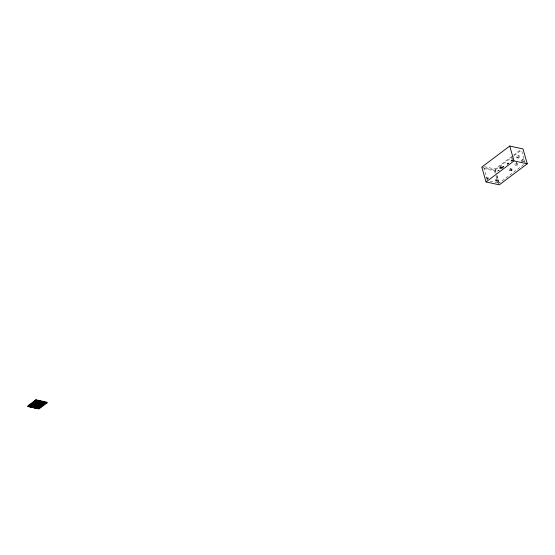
<?xml version="1.0" encoding="UTF-8"?>
<svg xmlns="http://www.w3.org/2000/svg" width="555" height="555" viewBox="0 0 555 555"><rect width="100%" height="100%" fill="white"/><g stroke="black" fill="none" stroke-linecap="round" stroke-linejoin="round"><path stroke-width="0.42" stroke-dasharray="2.77 2.08" d="M512.452 160.95L511.793 160.222M503.579 167.208C503.919 165.64 501.928 166.909 502.969 167.666M508.089 163.78C508.283 161.762 506.222 164.377 507.825 164.183M511.849 160.978C512.189 159.41 510.198 160.672 511.238 161.436M508.186 163.76L508.56 163.302M511.946 160.957L512.321 160.492L512.681 160.818M498.265 170.669L498.716 170.35M498.439 170.711L497.918 170.295L497.703 171.322M500.804 167.631L499.784 168.408L499.479 167.346L500.506 166.576L502.213 166.944L502.511 168.005L501.484 168.775L499.784 168.408L500.811 167.638L500.506 166.576L499.479 167.346L502.511 168.005M484.446 166.673L495.178 168.998L513.014 155.566M513.701 155.046L521.249 149.364M513.458 156.115L495.06 169.976L495.775 172.445M514.138 155.601L521.631 149.961M483.731 168.54L494.47 170.871L495.497 170.101L481.796 167.097M511.641 158.029L511.946 159.091L512.973 158.314M486.18 177.947L488.643 178.453L488.344 177.42L487.318 178.19L487.616 179.23L486.478 178.981M502.213 166.944L501.186 167.721L501.484 168.775M498.779 170.656L499.236 170.656M495.469 179.938L498.501 180.597L497.481 181.367L495.775 180.999L495.469 179.938L496.496 179.168L498.203 179.536L497.176 180.313M509.393 169.455L510.42 168.678L512.119 169.046L512.425 170.107L511.398 170.878L509.698 170.51L509.393 169.455L512.425 170.107M521.534 160.298L522.56 159.528L524.26 159.895L523.24 160.672L523.545 161.734L524.572 160.957L521.534 160.298L521.839 161.359L522.976 161.609M495.775 180.999L496.801 180.222L496.496 179.168M509.698 170.51L510.725 169.74L510.42 168.678M521.839 161.359L522.865 160.589L522.56 159.528M512.126 169.046L511.093 169.823L511.405 170.885M498.182 183.809L525.273 163.399L521.478 150.176M507.783 163.114L508.526 163.191M503.669 166.542L503.239 167.173A0.701 0.493 -76 0 1 503.926 166.507M512.064 160.291L511.509 160.936A0.701 0.493 -76 0 1 512.071 160.249A0.701 0.493 -76 0 1 512.48 160.95M508.304 163.101L507.825 164.211A0.701 0.493 -76 0 1 508.546 163.156M498.445 170.281L499.077 170.676A0.701 0.493 -76 0 0 498.244 170.649M511.946 159.091L512.834 159.285M486.645 177.052L488.344 177.42M490.12 181.062L499.202 183.032L496.843 174.818M495.178 168.998L496.628 174.027M496.718 175.748L499.084 183.996M494.47 170.871L495.15 173.229M496.052 176.379L497.946 182.997M483.932 167.589L487.408 179.709M517.621 163.114A1.401 0.95 -77.8 0 1 517.246 165.23A1.401 0.95 -77.8 0 1 515.886 164.675A1.401 0.95 -77.8 0 1 516.726 162.761M501.359 166.757L500.326 167.534L500.638 168.595L501.664 167.818L501.352 166.757M517.975 157.565A1.401 0.95 -77.8 0 0 517.808 155.247A1.401 0.95 -77.8 0 0 516.434 156.947A1.401 0.95 -77.8 0 0 517.975 157.565M518.911 157.745A1.401 0.95 -77.8 0 0 518.745 155.428A1.401 0.95 -77.8 0 0 517.371 157.12A1.401 0.95 -77.8 0 0 518.911 157.745M516.455 164.897A1.401 0.95 -77.8 0 0 516.289 162.58A1.401 0.95 -77.8 0 0 514.915 164.273A1.401 0.95 -77.8 0 0 516.455 164.897"/><path stroke-width="0.83" d="M35.881 399.808L27.75 405.934L27.923 406.544L38.982 408.945L47.113 402.819L46.932 402.208L35.881 399.808L36.054 400.419L47.113 402.819M34.826 400.897L35.374 400.759M35.839 400.113L44.879 402.07M29.075 406.579L29.151 405.441L29.803 405.282L30.095 406.218L30.234 405.379M39.322 406.586L40.092 406.753L40.265 407.363L30.116 405.455L29.935 404.852L30.247 404.616L30.456 405.532L30.761 405.296M31.822 403.429L31.691 404.269L32.294 403.908M34.133 402.014L33.487 402.174L34.133 402.014L34.001 402.861M34.056 402.493L44.206 404.394L34.056 402.493L33.883 401.882L34.965 401.813L35.423 403.554M34.757 401.959L44.601 404.096L34.452 402.195L34.271 401.584L34.583 401.348L34.916 402.68L35.915 402.021M27.923 406.544L36.054 400.419M33.432 402.548L33.744 402.313L33.605 403.159M33.834 402.333L33.695 403.18L33.793 401.945M31.295 404.567L41.84 406.177L32.003 404.04M33.265 403.083L43.415 404.983L42.901 404.304M34.452 402.195L35.548 401.362L37.615 401.813L36.866 402.146M29.172 406.593L29.304 405.754M30.858 405.317L30.546 405.552L30.372 404.942M30.941 405.254L31.642 404.727M32.121 404.366L33.12 403.707M34.091 402.881L34.188 401.647M34.486 402.583L35.194 402.056M29.512 406.669L29.464 405.206M29.602 406.69L29.581 405.538M30.192 406.239L30.324 405.393M31.288 405.414L30.976 405.649L30.671 404.623M31.684 405.115L31.371 405.351L31.198 404.741M32.467 404.519L32.162 404.755L31.857 403.735M32.863 404.227L32.551 404.456L32.259 403.52M30.532 406.315L30.934 406.1M31.316 405.719L33.293 404.317L33.029 403.686M34.077 403.645L36.054 402.243M36.443 401.862L36.845 401.647M36.887 401.522L37.289 401.307M32.398 404.997L32.8 404.789M30.775 406.642L30.372 406.857L29.894 405.303M30.962 406.406L31.364 406.191M31.746 405.816L33.73 404.415M36.484 402.333L34.507 403.735L34.334 403.124M36.873 401.952L37.275 401.744M37.317 401.619L37.719 401.404M32.842 405.178L32.53 405.414L33.3 405.58M32.925 405.115L34.438 405.143M30.802 406.954L31.115 406.718L28.735 406.503L30.802 406.954L30.629 406.343M32.183 405.906L34.16 404.505M38.288 403.492L37.587 404.019L37.123 402.285L34.937 403.832L34.764 403.221M31.919 406.614L34.292 406.829L31.586 406.551L31.76 407.155L32.072 406.926M32.613 406.003L34.59 404.602M35.374 403.922L37.352 402.521M37.83 402.16L40.21 402.375L37.83 402.16L37.657 401.549L38.427 401.716M38.517 401.737L38.829 401.508L38.69 402.347L38.434 401.286M31.982 406.905L31.67 407.141L31.496 406.531M32.259 406.69L32.391 405.844M33.355 405.865L33.043 406.094L32.71 404.768M37.379 402.826L37.518 401.987M38.475 402L38.17 402.236L37.962 401.32M33.446 405.878L33.133 406.114L32.794 404.706M33.841 405.587L33.529 405.816L33.224 404.796M35.02 404.692L33.924 405.518L33.751 404.914L34.521 405.081M36.602 403.506L35.895 404.04L35.43 402.299L34.66 402.132M38.572 402.021L38.26 402.257L38.087 401.647M39.017 401.688L38.704 401.917L38.531 401.307M34.528 405.164L34.223 405.393L34.993 405.559M32.412 406.995L32.1 407.231L31.802 406.295M33.786 405.955L33.473 406.191L33.182 405.254M33.869 405.892L34.008 405.046M36.235 404.109L36.373 403.263M37.025 403.52L37.726 402.986M37.809 402.923L37.948 402.077M32.502 407.016L32.19 407.252L31.899 406.315M34.271 405.677L33.959 405.913L33.626 404.581M34.667 405.379L34.355 405.615L34.049 404.595M35.062 405.088L34.75 405.317L34.577 404.706M36.325 404.13L36.457 403.201M37.823 403.006L36.72 403.832L36.547 403.221M37.907 402.944L38.038 402.098M39.447 401.778L39.134 402.014L38.871 401.383M32.842 407.092L32.53 407.328L32.239 406.385M39.787 401.855L39.474 402.084L39.301 401.473M32.932 407.113L32.627 407.342L32.759 406.503L33.057 407.439L33.369 407.204M34.001 406.302L33.966 404.657M34.396 406.003L35.492 405.178M39.121 402.444L39.169 401.577M39.877 401.875L39.565 402.104L39.391 401.494M33.272 407.183L32.967 407.419L32.481 405.865M34.341 406.378L34.472 405.532M37.407 404.061L37.102 404.297L36.762 402.972M39.467 402.514L39.599 401.674M35.138 405.865L34.826 406.1L34.486 404.685M35.534 405.566L35.222 405.802L34.916 404.782M36.616 404.852L35.617 405.504L35.319 404.567M37.504 404.082L37.192 404.317L36.852 402.909M39.558 402.535L39.613 401.244M40.307 401.966L40.002 402.202L39.703 401.265M36.658 405.046L36.047 405.601M38.302 401.39L38.6 402.326L38.739 401.487L38.274 401.827L40.647 402.042L40.473 401.431L39.821 401.591M34.764 406.662L35.173 406.253L34.868 405.233M35.964 405.663L35.652 405.899L35.347 404.873M37.934 404.179L37.622 404.415L37.199 403.062M39.509 402.992L38.017 404.116L37.712 403.096M35.596 406.267L35.735 405.421M33.917 407.627L36.297 407.842L33.917 407.627L33.744 407.016M34.507 407.176L36.887 407.391L34.174 407.113L34.355 407.724M35.603 406.35L34.334 406.565L34.785 407.814M35.693 406.288L35.659 404.644M37.185 405.164L36.082 405.989L35.742 404.581M38.364 404.269L38.052 404.505L37.629 403.159M41.014 402.278L40.244 402.111L40.418 402.722L42.797 402.937L42.624 402.326L42.069 402.646M40.688 401.778L40.862 402.389L41.417 402.07M34.66 407.488L34.257 407.703L34.084 407.092M35.249 407.037L34.847 407.252L34.674 406.642M35.638 406.655L37.816 405.108L38.281 406.85L38.989 406.315M41.16 402.583L40.758 402.798L40.557 401.882M41.202 402.458L41.604 402.25M34.951 407.28L35.353 407.065L35.645 408.001M34.694 407.793L35.097 407.578M35.277 407.342L35.68 407.134M36.068 406.753L38.045 405.351M38.829 404.671L41.008 403.124L41.472 404.866L41.479 403.61M42.034 402.34L41.632 402.555L41.459 401.945M40.002 403.971L41.597 403.936M35.527 407.675L35.125 407.89L34.646 406.336M36.117 407.224L35.714 407.439L35.416 406.503M38.475 405.441L36.498 406.843L36.165 405.518M41.438 403.221L39.259 404.768L38.926 403.436M41.625 402.986L41.896 402.035M36.928 406.94L37.067 406.094M39.689 404.859L39.828 404.019M40.085 404.56L40.217 403.721M35.957 407.765L35.555 407.981L35.076 406.427M37.726 406.427L37.421 406.662L36.956 404.921M38.122 406.128L37.809 406.364L37.345 404.623M38.517 405.837L38.205 406.066L37.782 404.72M41.278 403.756L40.57 404.29L40.147 402.937M41.667 403.457L41.361 403.693L41.181 403.083M42.901 402.528L42.589 402.763L42.291 401.827M38.892 405.643L40.494 405.608M42.797 402.937L40.418 402.722M40.862 402.389L43.241 402.604L43.068 401.993L42.416 402.153M38.246 406.461L38.947 405.927M41.001 404.38L42.104 403.554M42.388 403.346L42.7 403.11L43.165 404.852M42.478 403.367L42.791 403.131L43.123 404.456M38.108 406.891L37.795 407.127L37.462 405.795M38.586 406.531L39.287 406.003M40.945 404.748L41.084 403.908M36.512 408.189L38.892 408.404L36.512 408.189L36.339 407.578M37.102 407.738L39.474 407.953L36.769 407.675M38.198 406.912L36.921 407.127L37.282 408.355L37.234 406.898M39.974 405.58L39.072 406.253L38.767 405.233M40.647 405.067L40.612 403.423M41.347 404.539L41.042 404.768L40.577 403.034M41.743 404.241L41.438 404.477L41.091 403.062M42.138 403.943L41.826 404.179L41.618 403.173L45.392 403.499L43.012 403.284M38.101 407.086L38.239 408.563L38.552 408.327M42.825 403.52L42.52 403.756L43.29 403.922M37.164 408.029L36.852 408.265L36.679 407.654M37.747 407.578L37.442 407.814L37.261 407.204M41.382 404.845L41.514 403.998M41.778 404.546L41.909 403.707M37.254 408.05L36.942 408.286L36.644 407.342M38.628 407.009L38.316 407.238L37.858 405.504M39.419 406.413L38.711 406.94L38.246 405.206M39.814 406.114L39.502 406.35L39.197 405.33M42.964 403.742L42.263 404.269L41.833 402.923M39.363 406.78L38.753 407.335L38.448 406.315M39.842 406.42L39.939 405.192M37.962 407.925L37.934 406.281M39.537 406.739L39.627 405.421M39.932 406.44L40.64 405.913M42.693 404.366L43.692 403.707M38.704 407.786L38.579 408.64M39.891 406.898L39.578 407.127L39.114 405.393L38.6 405.774L38.302 404.831L38.17 405.677M39.974 406.836L40.675 406.302M41.07 406.003L40.758 406.239L40.459 405.303M42.333 405.053L42.305 403.409M43.436 404.227L42.728 404.755L42.263 403.013M43.831 403.929L43.519 404.158L43.345 403.554M38.732 408.091L39.134 407.883M39.523 407.502L41.5 406.1M44.261 404.019L42.284 405.421L42.104 404.81M44.65 403.645L45.052 403.429M45.094 403.305L45.489 403.09M41.271 405.858L41.139 406.704L31.212 404.63L30.504 405.164L40.348 407.301L40.487 406.454M30.9 404.866L40.744 407.002L40.876 406.156M43.415 404.983L32.87 403.381L42.714 405.518L42.846 404.671M43.81 404.692L33.661 402.784L43.505 404.921L43.602 403.686M509.733 146.055L481.796 167.097L486.055 181.943L499.32 184.822L527.25 163.78L522.99 148.934L509.733 146.055L513.986 160.901L527.25 163.78M486.055 181.943L513.986 160.901M38.579 401.591L40.647 402.042M41.174 402.153L43.241 402.604M35.236 401.598L37.303 402.049M34.271 401.584L35.048 401.751M36.352 402.111L37.123 402.285M41.535 403.242L42.735 403.499L42.222 403.88L42.048 403.27M34.743 402.07L35.513 402.236M41.132 403.45L39.925 403.194L40.14 404.193M39.842 403.256L41.049 403.52M42.437 403.818L43.207 403.985M38.149 403.27L39.01 403.374M36.464 403.284L37.317 403.388M38.621 403.756L39.911 403.95M34.854 403.242L35.631 403.409M37.449 403.804L38.219 403.971M32.717 403.922L31.434 403.721L31.607 404.331M37.046 404.942L38.212 404.81L38.677 406.551M35.437 404.893L36.214 405.06M38.031 405.455L38.801 405.622M35.353 404.956L36.13 405.129L36.588 406.864M37.518 405.427L38.288 405.594M35.825 405.441L36.595 405.608M32.058 404.928L32.835 405.094M39.405 406.517L40.175 406.69M31.545 404.893L32.745 405.157M34.133 405.455L34.91 405.629M30.816 404.928L40.661 407.065M29.935 404.852L31.142 405.108M37.712 406.537L38.919 406.794M40.265 407.363L30.421 405.226L29.151 405.441M43.776 403.645L43.949 404.255M43.685 403.624L43.894 404.623M43.13 403.201L43.554 404.553M42.638 401.896L42.929 402.833M43.165 403.596L43.505 404.921M42.201 401.806L42.374 402.417M42.777 403.894L43.11 405.219M42.36 403.034L42.652 403.971M41.986 402.056L42.159 402.666M42.381 404.186L42.714 405.518M41.556 401.966L41.729 402.576M41.875 403.312L41.868 404.567L41.521 403.159M41.327 402.049L41.59 402.68L41.195 402.888L40.897 401.952M42.201 404.831L42.374 405.441M41.119 401.869L41.292 402.479M41.028 401.848L41.285 402.909M40.675 402.208L40.855 402.819M40.661 402.972L40.966 403.991M40.043 401.334L40.342 402.271M41.354 405.795L41.535 406.406M40.196 402.569L40.376 403.18L38.392 404.581L38.059 403.249M41.188 406.336L40.897 405.393L39.898 406.052L39.724 405.441M40.182 403.325L40.175 404.581L39.835 403.173M40.806 405.379L41.139 406.704M40.369 405.282L40.799 406.628M39.787 403.624L39.78 404.879L39.322 403.138M40.411 405.67L40.744 407.002M39.495 403.096L39.669 403.707M39.405 403.076L39.745 404.491M40.029 405.206L40.362 406.537M40.231 406.315L40.404 406.926M39.391 403.922L39.572 404.533M40.133 406.295L40.348 407.301M38.968 402.986L39.273 404.005M38.885 403.048L39.349 404.789M39.544 405.483L40.009 407.224M38.628 402.909L38.808 403.52M39.287 405.351L39.461 405.962M39.62 406.267L39.925 407.287M38.545 402.972L38.878 404.304M38.455 402.951L38.794 404.366M38.531 403.735L38.704 404.345M39.19 406.17L39.183 407.425L38.718 405.691M38.239 403.208L38.413 403.818M39.225 406.565L39.093 407.405L38.794 406.468M38.142 403.187L38.489 404.602M38.683 405.296L39.107 406.648M37.802 403.117L37.976 403.721M37.081 401.889L37.081 403.145L36.741 401.82M37.664 403.547L37.532 404.394L37.234 403.457M36.651 401.799L37.116 403.534M37.442 404.644L37.775 405.976M38.004 407.065L37.872 407.904L37.573 406.968M36.436 402.049L36.609 402.659M37.421 405.407L37.886 407.148M36.339 402.028L36.526 402.722M37.13 404.879L37.303 405.49M37.039 404.859L37.345 405.878M35.908 401.938L36.096 402.632M37.032 405.705L37.025 406.961L36.561 405.219M35.825 402L35.999 402.611M36.117 403.131L36.29 403.742L36.02 403.11M36.602 404.768L36.907 405.788M36.519 404.831L36.984 406.565M35.451 401.536L35.742 402.472M35.936 403.173L35.804 404.019L35.506 403.076M35.353 401.515L35.7 402.93M36.262 404.692L36.477 405.691M36.637 406.003L36.81 406.614M36.172 404.671L36.519 406.087M35.138 401.771L35.312 402.382M34.923 401.425L35.353 402.77M35.832 404.595L36.006 405.206M35.159 402.923L35.464 403.943M35.076 402.986L35.249 403.596M34.528 401.723L34.958 403.069M34.688 402.437L35.034 403.846M35.263 404.935L35.256 406.191L34.833 404.845M35.631 406.85L35.804 407.46M34.424 403.145L34.597 403.756M34.986 406.406L35.159 407.016M34.403 404.748L34.861 406.489M35.041 407.301L35.215 407.911M34.146 404.616L34.32 405.226M34.396 406.857L34.57 407.467M33.578 404.956L33.571 406.211L33.14 404.859M32.689 403.617L32.988 404.553M32.599 403.596L33.064 405.33M32.162 403.499L32.627 405.24M32.204 403.894L32.669 405.629M32.28 404.671L32.703 406.024M32.315 405.067L32.488 405.67M31.774 403.797L32.232 405.538M31.843 404.581L32.148 405.601M31.885 404.97L32.058 405.58M31.538 404.81L31.802 405.441M31.455 404.879L31.718 405.504M31.108 404.72L31.406 405.74M31.018 404.782L30.886 405.629L30.587 404.685M30.289 406.267L30.463 406.877M29.637 405.816L29.325 406.052L31.704 406.267L29.637 405.816M35.992 401.029L35.68 401.265L38.059 401.48L35.992 401.029M37.608 402.007L37.469 402.847L37.608 402.007M31.642 406.829L31.33 407.065L33.709 407.28L31.642 406.829M43.762 402.715L43.456 402.951L45.836 403.166L43.762 402.715M37.511 407.53L37.372 408.376L37.511 407.53"/></g></svg>
